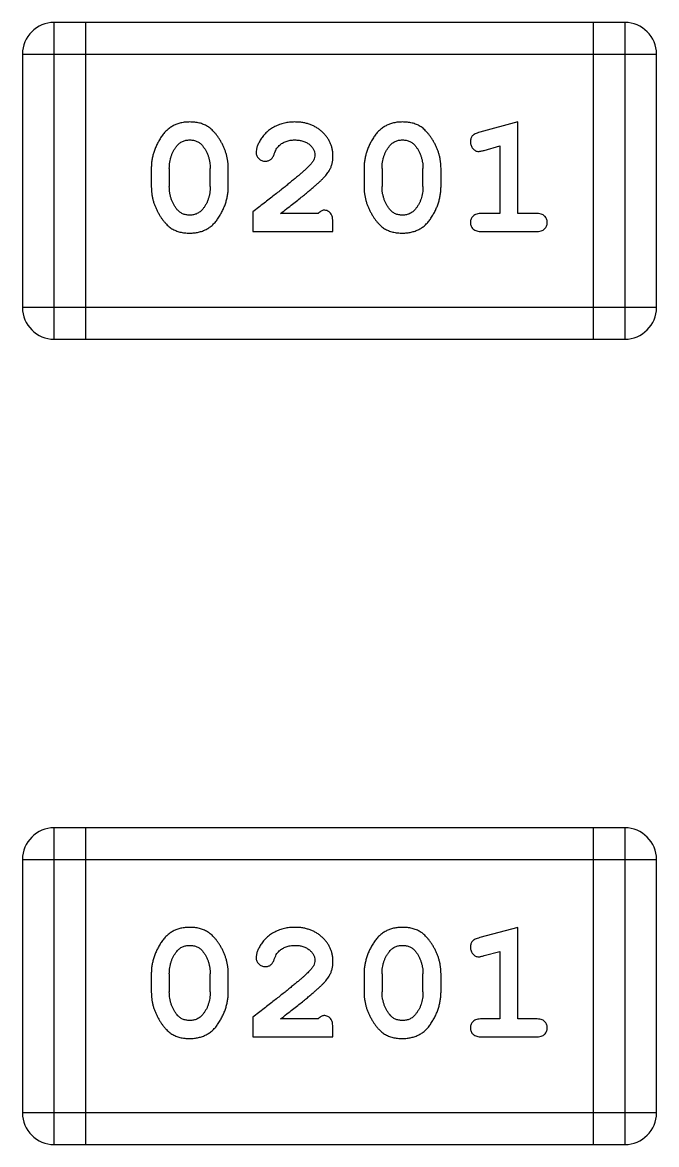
# Model space of a CAD drawing. Header units: millimetres. Extents: x 563 to 681, y 173 to 284.
# Drawn here: x 633.946 to 634.555, y 186.828 to 187.908 of the extents above; entities that cross this region are included whole.
import ezdxf

# ---------------------------------------------------------------- set-up
doc = ezdxf.new("R2010")
doc.units = ezdxf.units.MM
doc.header["$LTSCALE"] = 30.734
doc.layers.get('0').update_dxf_attribs({"linetype": 'CONTINUOUS'})

msp = doc.modelspace()

# ---------------------------------------------------------------- linework, layer by layer
at = {"linetype": 'Continuous'}
for p, q in [((633.9762, 187.6031), (633.9762, 187.9079)), ((634.5248, 187.9079), (633.9762, 187.9079)), ((634.0067, 187.6031), (634.0067, 187.9079)), ((634.4944, 187.9079), (634.4944, 187.6031)), ((634.5248, 187.9079), (634.5248, 187.6031)), ((633.9457, 187.8774), (633.9457, 187.6336)), ((633.9457, 187.8774), (634.5553, 187.8774)), ((634.5553, 187.6336), (634.5553, 187.8774)), ((634.422, 187.8121), (634.3854, 187.8022)), ((634.422, 187.724), (634.422, 187.8121)), ((634.3897, 187.7848), (634.4047, 187.789)), ((634.4047, 187.789), (634.4047, 187.724)), ((634.0696, 187.7675), (634.0696, 187.7498)), ((634.0869, 187.7672), (634.0869, 187.75)), ((634.1262, 187.75), (634.1262, 187.7672)), ((634.1435, 187.7498), (634.1435, 187.7675)), ((634.2741, 187.7675), (634.2741, 187.7498)), ((634.2914, 187.7672), (634.2914, 187.75)), ((634.3307, 187.75), (634.3307, 187.7672)), ((634.3481, 187.7498), (634.3481, 187.7675)), ((634.1671, 187.7256), (634.1671, 187.7067)), ((634.2301, 187.724), (634.1939, 187.724)), ((634.4047, 187.724), (634.3874, 187.724)), ((634.4393, 187.724), (634.422, 187.724)), ((634.2442, 187.7067), (634.2442, 187.7146)), ((634.1671, 187.7067), (634.2442, 187.7067)), ((634.3874, 187.7067), (634.4393, 187.7067)), ((634.5553, 187.6336), (633.9457, 187.6336)), ((633.9762, 187.6031), (634.5248, 187.6031)), ((633.9762, 186.8281), (633.9762, 187.1329)), ((634.5248, 187.1329), (633.9762, 187.1329)), ((634.0067, 186.8281), (634.0067, 187.1329)), ((634.4944, 187.1329), (634.4944, 186.8281)), ((634.5248, 187.1329), (634.5248, 186.8281)), ((633.9457, 187.1024), (633.9457, 186.8586)), ((633.9457, 187.1024), (634.5553, 187.1024)), ((634.5553, 186.8586), (634.5553, 187.1024)), ((634.422, 187.0371), (634.3854, 187.0273)), ((634.422, 186.949), (634.422, 187.0371)), ((634.3897, 187.0099), (634.4047, 187.014)), ((634.4047, 187.014), (634.4047, 186.949)), ((634.0696, 186.9925), (634.0696, 186.9748)), ((634.0869, 186.9923), (634.0869, 186.975)), ((634.1262, 186.975), (634.1262, 186.9923)), ((634.1435, 186.9748), (634.1435, 186.9925)), ((634.2741, 186.9925), (634.2741, 186.9748)), ((634.2914, 186.9923), (634.2914, 186.975)), ((634.3307, 186.975), (634.3307, 186.9923)), ((634.3481, 186.9748), (634.3481, 186.9925)), ((634.1671, 186.9506), (634.1671, 186.9317)), ((634.2301, 186.949), (634.1939, 186.949)), ((634.4047, 186.949), (634.3874, 186.949)), ((634.4393, 186.949), (634.422, 186.949)), ((634.2442, 186.9317), (634.2442, 186.9396)), ((634.1671, 186.9317), (634.2442, 186.9317)), ((634.3874, 186.9317), (634.4393, 186.9317)), ((634.5553, 186.8586), (633.9457, 186.8586)), ((633.9762, 186.8281), (634.5248, 186.8281))]:
    msp.add_line(p, q, dxfattribs=at)
for centre, start, end in [((633.9762, 187.8774), 90, 180), ((634.5248, 187.8774), 0, 90), ((633.9762, 187.6336), 180, 270), ((634.5248, 187.6336), 270, 0), ((633.9762, 187.1024), 90, 180), ((634.5248, 187.1024), 0, 90), ((633.9762, 186.8586), 180, 270), ((634.5248, 186.8586), 270, 0)]:
    msp.add_arc(centre, 0.0305, start, end, dxfattribs=at)
for points, knots in [([(634.1064, 187.8121), (634.105, 187.8121), (634.1022, 187.812), (634.0981, 187.8113), (634.0942, 187.8102), (634.0907, 187.8086), (634.0874, 187.8065), (634.0843, 187.804), (634.0815, 187.8011), (634.0791, 187.7977), (634.0769, 187.7941), (634.0749, 187.7904), (634.0733, 187.7867), (634.0719, 187.7829), (634.0709, 187.7791), (634.0701, 187.7753), (634.0697, 187.7714), (634.0696, 187.7688), (634.0696, 187.7675)], [0, 0, 0, 0, 0.06692, 0.130834, 0.19258, 0.252759, 0.312631, 0.373411, 0.436359, 0.501894, 0.568244, 0.632472, 0.69556, 0.757163, 0.818592, 0.878885, 0.939235, 1, 1, 1, 1]), ([(634.1435, 187.7675), (634.1435, 187.7686), (634.1435, 187.7707), (634.1432, 187.7739), (634.1427, 187.7771), (634.142, 187.7802), (634.1411, 187.7832), (634.1399, 187.7862), (634.1387, 187.7892), (634.1372, 187.7921), (634.1356, 187.7948), (634.1339, 187.7974), (634.1323, 187.7997), (634.1306, 187.8018), (634.1289, 187.8036), (634.1272, 187.8053), (634.1254, 187.8067), (634.1231, 187.8083), (634.1199, 187.8099), (634.1157, 187.8112), (634.1112, 187.812), (634.108, 187.8121), (634.1064, 187.8121)], [0, 0, 0, 0, 0.049855, 0.099516, 0.148482, 0.19758, 0.246804, 0.296268, 0.346517, 0.397047, 0.446826, 0.49336, 0.537801, 0.579207, 0.617974, 0.654833, 0.689171, 0.722088, 0.786392, 0.853518, 0.924186, 1, 1, 1, 1]), ([(634.2075, 187.8121), (634.2058, 187.8121), (634.2025, 187.812), (634.1976, 187.8111), (634.1928, 187.8097), (634.1883, 187.8077), (634.1842, 187.8053), (634.1805, 187.8024), (634.1774, 187.7991), (634.1749, 187.7956), (634.1729, 187.792), (634.1714, 187.7887), (634.1705, 187.7856), (634.1704, 187.7837), (634.1703, 187.7828)], [0, 0, 0, 0, 0.098286, 0.193983, 0.289056, 0.384352, 0.477435, 0.566197, 0.652355, 0.737986, 0.818188, 0.887401, 0.94802, 1, 1, 1, 1]), ([(634.2442, 187.7794), (634.2442, 187.7805), (634.2441, 187.7827), (634.2437, 187.7859), (634.2428, 187.789), (634.2417, 187.792), (634.2402, 187.7948), (634.2384, 187.7976), (634.2363, 187.8001), (634.234, 187.8026), (634.2313, 187.8048), (634.2285, 187.8068), (634.2254, 187.8084), (634.2222, 187.8098), (634.2188, 187.8108), (634.2152, 187.8116), (634.2114, 187.812), (634.2089, 187.8121), (634.2075, 187.8121)], [0, 0, 0, 0, 0.060981, 0.120256, 0.178148, 0.236115, 0.293993, 0.352864, 0.413358, 0.476056, 0.539296, 0.602396, 0.665116, 0.728325, 0.792919, 0.859317, 0.928302, 1, 1, 1, 1]), ([(634.3109, 187.8121), (634.3095, 187.8121), (634.3067, 187.812), (634.3026, 187.8113), (634.2987, 187.8102), (634.2952, 187.8086), (634.2919, 187.8065), (634.2888, 187.804), (634.286, 187.8011), (634.2836, 187.7977), (634.2814, 187.7941), (634.2794, 187.7904), (634.2778, 187.7867), (634.2765, 187.7829), (634.2754, 187.7791), (634.2747, 187.7753), (634.2742, 187.7714), (634.2741, 187.7688), (634.2741, 187.7675)], [0, 0, 0, 0, 0.06692, 0.130834, 0.19258, 0.252759, 0.312631, 0.373411, 0.436359, 0.501894, 0.568244, 0.632472, 0.69556, 0.757163, 0.818592, 0.878885, 0.939235, 1, 1, 1, 1]), ([(634.3481, 187.7675), (634.348, 187.7686), (634.348, 187.7707), (634.3477, 187.7739), (634.3472, 187.7771), (634.3465, 187.7802), (634.3456, 187.7832), (634.3445, 187.7862), (634.3432, 187.7892), (634.3417, 187.7921), (634.3401, 187.7948), (634.3384, 187.7974), (634.3368, 187.7997), (634.3351, 187.8018), (634.3334, 187.8036), (634.3317, 187.8053), (634.33, 187.8067), (634.3276, 187.8083), (634.3244, 187.8099), (634.3202, 187.8112), (634.3157, 187.812), (634.3125, 187.8121), (634.3109, 187.8121)], [0, 0, 0, 0, 0.049855, 0.099516, 0.148482, 0.19758, 0.246804, 0.296268, 0.346517, 0.397047, 0.446826, 0.49336, 0.537801, 0.579207, 0.617974, 0.654833, 0.689171, 0.722088, 0.786392, 0.853518, 0.924186, 1, 1, 1, 1]), ([(634.3854, 187.8022), (634.3846, 187.802), (634.383, 187.8015), (634.3809, 187.8007), (634.3793, 187.7998), (634.3781, 187.7987), (634.3773, 187.7976), (634.3768, 187.7962), (634.3764, 187.7947), (634.3764, 187.7936), (634.3764, 187.7931)], [0, 0, 0, 0, 0.187321, 0.344927, 0.475328, 0.579604, 0.674244, 0.773631, 0.882025, 1, 1, 1, 1]), ([(634.0869, 187.7672), (634.0869, 187.7683), (634.087, 187.7704), (634.0873, 187.7734), (634.0879, 187.7764), (634.0887, 187.7792), (634.0897, 187.7819), (634.091, 187.7844), (634.0924, 187.7868), (634.0936, 187.7883), (634.0942, 187.789)], [0, 0, 0, 0, 0.135446, 0.266257, 0.393419, 0.517936, 0.639137, 0.758785, 0.879345, 1, 1, 1, 1]), ([(634.0942, 187.789), (634.0946, 187.7895), (634.0954, 187.7904), (634.0967, 187.7916), (634.0981, 187.7926), (634.0996, 187.7934), (634.1012, 187.7941), (634.1029, 187.7945), (634.1047, 187.7948), (634.1059, 187.7948), (634.1065, 187.7948)], [0, 0, 0, 0, 0.13042, 0.256046, 0.378133, 0.498725, 0.620452, 0.742761, 0.869406, 1, 1, 1, 1]), ([(634.1065, 187.7948), (634.1072, 187.7948), (634.1084, 187.7948), (634.1102, 187.7945), (634.1119, 187.7941), (634.1135, 187.7935), (634.1149, 187.7928), (634.1163, 187.7919), (634.1176, 187.7908), (634.1183, 187.79), (634.1187, 187.7895)], [0, 0, 0, 0, 0.138115, 0.270177, 0.397547, 0.520057, 0.63869, 0.757499, 0.878226, 1, 1, 1, 1]), ([(634.1187, 187.7895), (634.1193, 187.7887), (634.1205, 187.7871), (634.122, 187.7846), (634.1233, 187.782), (634.1244, 187.7792), (634.1252, 187.7764), (634.1258, 187.7734), (634.1262, 187.7704), (634.1262, 187.7683), (634.1262, 187.7672)], [0, 0, 0, 0, 0.125331, 0.248948, 0.371201, 0.494032, 0.616811, 0.742104, 0.868849, 1, 1, 1, 1]), ([(634.1876, 187.7809), (634.1879, 187.7818), (634.1885, 187.7835), (634.1897, 187.7858), (634.191, 187.7878), (634.192, 187.7889), (634.1926, 187.7894)], [0, 0, 0, 0, 0.285518, 0.544185, 0.781367, 1, 1, 1, 1]), ([(634.1926, 187.7894), (634.1931, 187.7899), (634.1941, 187.7907), (634.1957, 187.7918), (634.1974, 187.7927), (634.1992, 187.7935), (634.2011, 187.7941), (634.2032, 187.7945), (634.2053, 187.7948), (634.2067, 187.7948), (634.2074, 187.7948)], [0, 0, 0, 0, 0.121873, 0.243139, 0.363336, 0.485133, 0.607572, 0.734701, 0.864814, 1, 1, 1, 1]), ([(634.2074, 187.7948), (634.2088, 187.7948), (634.2115, 187.7947), (634.2153, 187.7938), (634.2187, 187.7925), (634.2216, 187.7905), (634.2239, 187.7883), (634.2257, 187.7858), (634.2267, 187.7831), (634.2268, 187.7812), (634.2269, 187.7803)], [0, 0, 0, 0, 0.156344, 0.299348, 0.4327, 0.561, 0.682299, 0.791883, 0.89611, 1, 1, 1, 1]), ([(634.2914, 187.7672), (634.2914, 187.7683), (634.2915, 187.7704), (634.2918, 187.7734), (634.2924, 187.7764), (634.2932, 187.7792), (634.2942, 187.7819), (634.2955, 187.7844), (634.2969, 187.7868), (634.2981, 187.7883), (634.2987, 187.789)], [0, 0, 0, 0, 0.135446, 0.266257, 0.393419, 0.517936, 0.639137, 0.758785, 0.879345, 1, 1, 1, 1]), ([(634.2987, 187.789), (634.2991, 187.7895), (634.2999, 187.7904), (634.3012, 187.7916), (634.3026, 187.7926), (634.3041, 187.7934), (634.3057, 187.7941), (634.3074, 187.7945), (634.3092, 187.7948), (634.3104, 187.7948), (634.311, 187.7948)], [0, 0, 0, 0, 0.13042, 0.256046, 0.378133, 0.498725, 0.620452, 0.742761, 0.869406, 1, 1, 1, 1]), ([(634.311, 187.7948), (634.3117, 187.7948), (634.3129, 187.7948), (634.3147, 187.7945), (634.3164, 187.7941), (634.318, 187.7935), (634.3195, 187.7928), (634.3208, 187.7919), (634.3221, 187.7908), (634.3228, 187.79), (634.3232, 187.7895)], [0, 0, 0, 0, 0.138115, 0.270177, 0.397547, 0.520057, 0.63869, 0.757499, 0.878226, 1, 1, 1, 1]), ([(634.3232, 187.7895), (634.3238, 187.7887), (634.325, 187.7871), (634.3265, 187.7846), (634.3278, 187.782), (634.3289, 187.7792), (634.3297, 187.7764), (634.3303, 187.7734), (634.3307, 187.7704), (634.3307, 187.7683), (634.3307, 187.7672)], [0, 0, 0, 0, 0.125331, 0.248948, 0.371201, 0.494032, 0.616811, 0.742104, 0.868849, 1, 1, 1, 1]), ([(634.3764, 187.7931), (634.3764, 187.7925), (634.3764, 187.7912), (634.3769, 187.7895), (634.3776, 187.7879), (634.3787, 187.7865), (634.3799, 187.7853), (634.3812, 187.7844), (634.3827, 187.7839), (634.3837, 187.7838), (634.3843, 187.7838)], [0, 0, 0, 0, 0.138815, 0.27042, 0.39836, 0.52875, 0.654955, 0.771147, 0.884581, 1, 1, 1, 1]), ([(634.1703, 187.7828), (634.1703, 187.7823), (634.1704, 187.7812), (634.1709, 187.7796), (634.1717, 187.7782), (634.1729, 187.7769), (634.1742, 187.7758), (634.1757, 187.775), (634.1774, 187.7744), (634.1785, 187.7744), (634.1791, 187.7744)], [0, 0, 0, 0, 0.120856, 0.239483, 0.360995, 0.490166, 0.620982, 0.746416, 0.870253, 1, 1, 1, 1]), ([(634.1791, 187.7744), (634.1796, 187.7744), (634.1806, 187.7744), (634.1819, 187.7747), (634.1832, 187.7752), (634.1843, 187.7759), (634.1853, 187.7768), (634.1862, 187.7779), (634.187, 187.7793), (634.1874, 187.7804), (634.1876, 187.7809)], [0, 0, 0, 0, 0.127347, 0.246131, 0.359406, 0.470543, 0.586092, 0.711469, 0.847022, 1, 1, 1, 1]), ([(634.2269, 187.7803), (634.2269, 187.7795), (634.2267, 187.7779), (634.2258, 187.7754), (634.2242, 187.773), (634.2229, 187.7714), (634.2221, 187.7706)], [0, 0, 0, 0, 0.212836, 0.442809, 0.70317, 1, 1, 1, 1]), ([(634.2275, 187.7511), (634.2283, 187.7518), (634.23, 187.7533), (634.2324, 187.7555), (634.2345, 187.7577), (634.2364, 187.7596), (634.238, 187.7615), (634.2393, 187.7633), (634.2405, 187.7649), (634.2416, 187.767), (634.2427, 187.7695), (634.2436, 187.7727), (634.2441, 187.776), (634.2442, 187.7782), (634.2442, 187.7794)], [0, 0, 0, 0, 0.103002, 0.197728, 0.285279, 0.365235, 0.437224, 0.502446, 0.560545, 0.611446, 0.707576, 0.80349, 0.900532, 1, 1, 1, 1]), ([(634.3843, 187.7838), (634.3846, 187.7838), (634.3854, 187.7839), (634.3866, 187.7841), (634.3881, 187.7844), (634.3891, 187.7847), (634.3897, 187.7848)], [0, 0, 0, 0, 0.183151, 0.413144, 0.682305, 1, 1, 1, 1]), ([(634.2221, 187.7706), (634.2217, 187.7701), (634.2208, 187.7692), (634.2191, 187.7676), (634.2173, 187.7659), (634.2151, 187.7639), (634.2126, 187.7618), (634.2099, 187.7595), (634.2069, 187.757), (634.2036, 187.7543), (634.2, 187.7513), (634.1961, 187.7482), (634.192, 187.7449), (634.1876, 187.7415), (634.1829, 187.7378), (634.1779, 187.7339), (634.1726, 187.7298), (634.169, 187.727), (634.1671, 187.7256)], [0, 0, 0, 0, 0.026647, 0.057942, 0.094152, 0.134806, 0.180631, 0.231142, 0.286385, 0.346321, 0.411439, 0.481035, 0.555329, 0.634592, 0.718826, 0.807759, 0.901393, 1, 1, 1, 1]), ([(634.0696, 187.7498), (634.0696, 187.7487), (634.0697, 187.7466), (634.07, 187.7434), (634.0704, 187.7403), (634.0711, 187.7372), (634.072, 187.7341), (634.0732, 187.7311), (634.0744, 187.7282), (634.0759, 187.7253), (634.0775, 187.7226), (634.0791, 187.72), (634.0807, 187.7177), (634.0824, 187.7156), (634.0841, 187.7137), (634.0858, 187.7121), (634.0875, 187.7106), (634.0899, 187.709), (634.0931, 187.7074), (634.0972, 187.7061), (634.1018, 187.7053), (634.105, 187.7052), (634.1066, 187.7052)], [0, 0, 0, 0, 0.049886, 0.09882, 0.148132, 0.19689, 0.246038, 0.295176, 0.345305, 0.395692, 0.445312, 0.491875, 0.535813, 0.577009, 0.616081, 0.652689, 0.687585, 0.720206, 0.785062, 0.85223, 0.923759, 1, 1, 1, 1]), ([(634.0946, 187.7277), (634.0939, 187.7285), (634.0927, 187.7301), (634.0912, 187.7327), (634.0898, 187.7353), (634.0888, 187.738), (634.0879, 187.7409), (634.0873, 187.7439), (634.087, 187.7469), (634.0869, 187.749), (634.0869, 187.75)], [0, 0, 0, 0, 0.124927, 0.248361, 0.370889, 0.492583, 0.61616, 0.741472, 0.869044, 1, 1, 1, 1]), ([(634.1066, 187.7052), (634.1081, 187.7052), (634.1109, 187.7053), (634.115, 187.706), (634.1188, 187.7071), (634.1224, 187.7087), (634.1257, 187.7107), (634.1288, 187.7132), (634.1316, 187.7162), (634.134, 187.7196), (634.1362, 187.7232), (634.1382, 187.7268), (634.1398, 187.7306), (634.1412, 187.7343), (634.1422, 187.7381), (634.143, 187.742), (634.1435, 187.7459), (634.1435, 187.7485), (634.1435, 187.7498)], [0, 0, 0, 0, 0.067217, 0.131051, 0.19272, 0.252824, 0.312745, 0.373449, 0.436041, 0.501494, 0.567761, 0.632087, 0.695096, 0.757109, 0.817993, 0.878657, 0.939311, 1, 1, 1, 1]), ([(634.1262, 187.75), (634.1262, 187.749), (634.1262, 187.7469), (634.1258, 187.7438), (634.1253, 187.7409), (634.1244, 187.7381), (634.1235, 187.7354), (634.1222, 187.7329), (634.1207, 187.7305), (634.1196, 187.729), (634.119, 187.7283)], [0, 0, 0, 0, 0.135449, 0.266263, 0.393429, 0.516942, 0.639128, 0.758779, 0.879341, 1, 1, 1, 1]), ([(634.1939, 187.724), (634.1959, 187.7256), (634.1997, 187.7286), (634.2052, 187.7329), (634.2102, 187.7368), (634.2146, 187.7404), (634.2186, 187.7436), (634.222, 187.7464), (634.2249, 187.7489), (634.2267, 187.7504), (634.2275, 187.7511)], [0, 0, 0, 0, 0.176662, 0.337826, 0.484741, 0.617764, 0.73494, 0.837793, 0.926412, 1, 1, 1, 1]), ([(634.2741, 187.7498), (634.2741, 187.7487), (634.2742, 187.7466), (634.2745, 187.7434), (634.275, 187.7403), (634.2757, 187.7372), (634.2765, 187.7341), (634.2777, 187.7311), (634.2789, 187.7282), (634.2804, 187.7253), (634.282, 187.7226), (634.2836, 187.72), (634.2852, 187.7177), (634.2869, 187.7156), (634.2886, 187.7137), (634.2903, 187.7121), (634.292, 187.7106), (634.2944, 187.709), (634.2976, 187.7074), (634.3018, 187.7061), (634.3063, 187.7053), (634.3095, 187.7052), (634.3112, 187.7052)], [0, 0, 0, 0, 0.049886, 0.09882, 0.148132, 0.19689, 0.246038, 0.295176, 0.345305, 0.395692, 0.445312, 0.491875, 0.535813, 0.577009, 0.616081, 0.652689, 0.687585, 0.720206, 0.785062, 0.85223, 0.923759, 1, 1, 1, 1]), ([(634.2991, 187.7277), (634.2984, 187.7285), (634.2972, 187.7301), (634.2957, 187.7327), (634.2943, 187.7353), (634.2933, 187.738), (634.2925, 187.7409), (634.2918, 187.7439), (634.2915, 187.7469), (634.2914, 187.749), (634.2914, 187.75)], [0, 0, 0, 0, 0.124927, 0.248361, 0.370889, 0.492583, 0.61616, 0.741472, 0.869044, 1, 1, 1, 1]), ([(634.3112, 187.7052), (634.3126, 187.7052), (634.3154, 187.7053), (634.3195, 187.706), (634.3233, 187.7071), (634.3269, 187.7087), (634.3303, 187.7107), (634.3333, 187.7132), (634.3361, 187.7162), (634.3385, 187.7196), (634.3407, 187.7232), (634.3427, 187.7268), (634.3443, 187.7306), (634.3457, 187.7343), (634.3467, 187.7381), (634.3475, 187.742), (634.348, 187.7459), (634.348, 187.7485), (634.3481, 187.7498)], [0, 0, 0, 0, 0.067217, 0.131051, 0.19272, 0.252824, 0.312745, 0.373449, 0.436041, 0.501494, 0.567761, 0.632087, 0.695096, 0.757109, 0.817993, 0.878657, 0.939311, 1, 1, 1, 1]), ([(634.3307, 187.75), (634.3307, 187.749), (634.3307, 187.7469), (634.3303, 187.7438), (634.3298, 187.7409), (634.329, 187.7381), (634.328, 187.7354), (634.3267, 187.7329), (634.3252, 187.7305), (634.3241, 187.729), (634.3235, 187.7283)], [0, 0, 0, 0, 0.135449, 0.266263, 0.393429, 0.516942, 0.639128, 0.758779, 0.879341, 1, 1, 1, 1]), ([(634.1067, 187.7225), (634.1061, 187.7225), (634.1048, 187.7225), (634.103, 187.7227), (634.1013, 187.7232), (634.0997, 187.7238), (634.0982, 187.7245), (634.0969, 187.7254), (634.0956, 187.7265), (634.0949, 187.7273), (634.0946, 187.7277)], [0, 0, 0, 0, 0.139844, 0.271849, 0.399162, 0.521619, 0.6402, 0.758957, 0.87828, 1, 1, 1, 1]), ([(634.119, 187.7283), (634.1186, 187.7278), (634.1178, 187.7269), (634.1165, 187.7257), (634.115, 187.7247), (634.1135, 187.7239), (634.1119, 187.7232), (634.1103, 187.7228), (634.1085, 187.7225), (634.1073, 187.7225), (634.1067, 187.7225)], [0, 0, 0, 0, 0.129853, 0.25607, 0.380154, 0.49978, 0.62208, 0.743277, 0.868791, 1, 1, 1, 1]), ([(634.2356, 187.7272), (634.2351, 187.7271), (634.2342, 187.7271), (634.2328, 187.7264), (634.2314, 187.7254), (634.2305, 187.7245), (634.2301, 187.724)], [0, 0, 0, 0, 0.20611, 0.432681, 0.695597, 1, 1, 1, 1]), ([(634.2442, 187.7146), (634.2442, 187.7157), (634.2442, 187.7176), (634.2437, 187.7203), (634.2431, 187.7226), (634.242, 187.7243), (634.2407, 187.7256), (634.2392, 187.7265), (634.2374, 187.7271), (634.2362, 187.7272), (634.2356, 187.7272)], [0, 0, 0, 0, 0.1844, 0.34094, 0.473574, 0.586824, 0.690029, 0.789175, 0.890445, 1, 1, 1, 1]), ([(634.3112, 187.7225), (634.3106, 187.7225), (634.3093, 187.7225), (634.3075, 187.7227), (634.3058, 187.7232), (634.3042, 187.7238), (634.3028, 187.7245), (634.3014, 187.7254), (634.3002, 187.7265), (634.2994, 187.7273), (634.2991, 187.7277)], [0, 0, 0, 0, 0.139844, 0.271849, 0.399162, 0.521619, 0.6402, 0.758957, 0.87828, 1, 1, 1, 1]), ([(634.3235, 187.7283), (634.3231, 187.7278), (634.3223, 187.7269), (634.321, 187.7257), (634.3195, 187.7247), (634.318, 187.7239), (634.3165, 187.7232), (634.3148, 187.7228), (634.313, 187.7225), (634.3118, 187.7225), (634.3112, 187.7225)], [0, 0, 0, 0, 0.129853, 0.25607, 0.380154, 0.49978, 0.62208, 0.743277, 0.868791, 1, 1, 1, 1]), ([(634.3874, 187.724), (634.3865, 187.724), (634.3848, 187.724), (634.3825, 187.7235), (634.3805, 187.7228), (634.3789, 187.7217), (634.3778, 187.7203), (634.377, 187.7189), (634.3765, 187.7172), (634.3764, 187.716), (634.3764, 187.7154)], [0, 0, 0, 0, 0.169102, 0.317658, 0.446239, 0.563118, 0.671828, 0.776546, 0.884858, 1, 1, 1, 1]), ([(634.4503, 187.7154), (634.4503, 187.716), (634.4502, 187.7172), (634.4497, 187.7189), (634.4489, 187.7204), (634.4477, 187.7217), (634.4462, 187.7228), (634.4442, 187.7235), (634.4419, 187.724), (634.4402, 187.724), (634.4393, 187.724)], [0, 0, 0, 0, 0.11517, 0.223509, 0.328254, 0.438012, 0.553651, 0.682263, 0.830856, 1, 1, 1, 1]), ([(634.3764, 187.7154), (634.3764, 187.7148), (634.3765, 187.7136), (634.377, 187.7119), (634.3778, 187.7104), (634.379, 187.709), (634.3805, 187.708), (634.3825, 187.7073), (634.3848, 187.7068), (634.3865, 187.7067), (634.3874, 187.7067)], [0, 0, 0, 0, 0.115051, 0.223278, 0.329269, 0.437893, 0.554681, 0.682591, 0.83103, 1, 1, 1, 1]), ([(634.4393, 187.7067), (634.4402, 187.7067), (634.4419, 187.7068), (634.4442, 187.7073), (634.4462, 187.708), (634.4477, 187.7091), (634.4489, 187.7104), (634.4497, 187.7119), (634.4502, 187.7136), (634.4503, 187.7148), (634.4503, 187.7154)], [0, 0, 0, 0, 0.169012, 0.317488, 0.445429, 0.560977, 0.67065, 0.776666, 0.88492, 1, 1, 1, 1]), ([(634.1064, 187.0371), (634.105, 187.0371), (634.1022, 187.037), (634.0981, 187.0363), (634.0942, 187.0352), (634.0907, 187.0336), (634.0874, 187.0315), (634.0843, 187.029), (634.0815, 187.0261), (634.0791, 187.0227), (634.0769, 187.0191), (634.0749, 187.0154), (634.0733, 187.0117), (634.0719, 187.0079), (634.0709, 187.0041), (634.0701, 187.0003), (634.0697, 186.9964), (634.0696, 186.9938), (634.0696, 186.9925)], [0, 0, 0, 0, 0.06692, 0.130834, 0.19258, 0.252759, 0.312631, 0.373411, 0.436359, 0.501894, 0.568244, 0.632472, 0.69556, 0.757163, 0.818592, 0.878885, 0.939235, 1, 1, 1, 1]), ([(634.1435, 186.9925), (634.1435, 186.9936), (634.1435, 186.9957), (634.1432, 186.9989), (634.1427, 187.0021), (634.142, 187.0052), (634.1411, 187.0082), (634.1399, 187.0112), (634.1387, 187.0142), (634.1372, 187.0171), (634.1356, 187.0198), (634.1339, 187.0224), (634.1323, 187.0247), (634.1306, 187.0268), (634.1289, 187.0286), (634.1272, 187.0303), (634.1254, 187.0317), (634.1231, 187.0333), (634.1199, 187.0349), (634.1157, 187.0362), (634.1112, 187.037), (634.108, 187.0371), (634.1064, 187.0371)], [0, 0, 0, 0, 0.049855, 0.099516, 0.148482, 0.19758, 0.246804, 0.296268, 0.346517, 0.397047, 0.446826, 0.49336, 0.537801, 0.579207, 0.617974, 0.654833, 0.689171, 0.722088, 0.786392, 0.853518, 0.924186, 1, 1, 1, 1]), ([(634.2075, 187.0371), (634.2058, 187.0371), (634.2025, 187.037), (634.1976, 187.0361), (634.1928, 187.0347), (634.1883, 187.0327), (634.1842, 187.0303), (634.1805, 187.0274), (634.1774, 187.0241), (634.1749, 187.0206), (634.1729, 187.017), (634.1714, 187.0137), (634.1705, 187.0107), (634.1704, 187.0087), (634.1703, 187.0078)], [0, 0, 0, 0, 0.098286, 0.193983, 0.289056, 0.384352, 0.477435, 0.566197, 0.652355, 0.737986, 0.818188, 0.887401, 0.94802, 1, 1, 1, 1]), ([(634.2442, 187.0044), (634.2442, 187.0055), (634.2441, 187.0077), (634.2437, 187.0109), (634.2428, 187.014), (634.2417, 187.017), (634.2402, 187.0199), (634.2384, 187.0226), (634.2363, 187.0252), (634.234, 187.0276), (634.2313, 187.0298), (634.2285, 187.0318), (634.2254, 187.0335), (634.2222, 187.0348), (634.2188, 187.0358), (634.2152, 187.0366), (634.2114, 187.0371), (634.2089, 187.0371), (634.2075, 187.0371)], [0, 0, 0, 0, 0.060981, 0.120256, 0.178148, 0.236115, 0.293993, 0.352864, 0.413358, 0.476056, 0.539296, 0.602396, 0.665116, 0.728325, 0.792919, 0.859317, 0.928302, 1, 1, 1, 1]), ([(634.3109, 187.0371), (634.3095, 187.0371), (634.3067, 187.037), (634.3026, 187.0363), (634.2987, 187.0352), (634.2952, 187.0336), (634.2919, 187.0315), (634.2888, 187.029), (634.286, 187.0261), (634.2836, 187.0227), (634.2814, 187.0191), (634.2794, 187.0154), (634.2778, 187.0117), (634.2765, 187.0079), (634.2754, 187.0041), (634.2747, 187.0003), (634.2742, 186.9964), (634.2741, 186.9938), (634.2741, 186.9925)], [0, 0, 0, 0, 0.06692, 0.130834, 0.19258, 0.252759, 0.312631, 0.373411, 0.436359, 0.501894, 0.568244, 0.632472, 0.69556, 0.757163, 0.818592, 0.878885, 0.939235, 1, 1, 1, 1]), ([(634.3481, 186.9925), (634.348, 186.9936), (634.348, 186.9957), (634.3477, 186.9989), (634.3472, 187.0021), (634.3465, 187.0052), (634.3456, 187.0082), (634.3445, 187.0112), (634.3432, 187.0142), (634.3417, 187.0171), (634.3401, 187.0198), (634.3384, 187.0224), (634.3368, 187.0247), (634.3351, 187.0268), (634.3334, 187.0286), (634.3317, 187.0303), (634.33, 187.0317), (634.3276, 187.0333), (634.3244, 187.0349), (634.3202, 187.0362), (634.3157, 187.037), (634.3125, 187.0371), (634.3109, 187.0371)], [0, 0, 0, 0, 0.049855, 0.099516, 0.148482, 0.19758, 0.246804, 0.296268, 0.346517, 0.397047, 0.446826, 0.49336, 0.537801, 0.579207, 0.617974, 0.654833, 0.689171, 0.722088, 0.786392, 0.853518, 0.924186, 1, 1, 1, 1]), ([(634.3854, 187.0273), (634.3846, 187.027), (634.383, 187.0265), (634.3809, 187.0257), (634.3793, 187.0248), (634.3781, 187.0237), (634.3773, 187.0226), (634.3768, 187.0212), (634.3764, 187.0197), (634.3764, 187.0186), (634.3764, 187.0181)], [0, 0, 0, 0, 0.187321, 0.344927, 0.475328, 0.579604, 0.674244, 0.773631, 0.882025, 1, 1, 1, 1]), ([(634.0869, 186.9923), (634.0869, 186.9933), (634.087, 186.9954), (634.0873, 186.9984), (634.0879, 187.0014), (634.0887, 187.0042), (634.0897, 187.0069), (634.091, 187.0094), (634.0924, 187.0118), (634.0936, 187.0133), (634.0942, 187.014)], [0, 0, 0, 0, 0.135446, 0.266257, 0.393419, 0.517936, 0.639137, 0.758785, 0.879345, 1, 1, 1, 1]), ([(634.0942, 187.014), (634.0946, 187.0145), (634.0954, 187.0154), (634.0967, 187.0166), (634.0981, 187.0176), (634.0996, 187.0184), (634.1012, 187.0191), (634.1029, 187.0195), (634.1047, 187.0198), (634.1059, 187.0198), (634.1065, 187.0198)], [0, 0, 0, 0, 0.13042, 0.256046, 0.378133, 0.498725, 0.620452, 0.742761, 0.869406, 1, 1, 1, 1]), ([(634.1065, 187.0198), (634.1072, 187.0198), (634.1084, 187.0198), (634.1102, 187.0195), (634.1119, 187.0191), (634.1135, 187.0185), (634.1149, 187.0178), (634.1163, 187.0169), (634.1176, 187.0158), (634.1183, 187.015), (634.1187, 187.0145)], [0, 0, 0, 0, 0.138115, 0.270177, 0.397547, 0.520057, 0.63869, 0.757499, 0.878226, 1, 1, 1, 1]), ([(634.1187, 187.0145), (634.1193, 187.0137), (634.1205, 187.0122), (634.122, 187.0096), (634.1233, 187.007), (634.1244, 187.0042), (634.1252, 187.0014), (634.1258, 186.9984), (634.1262, 186.9954), (634.1262, 186.9933), (634.1262, 186.9923)], [0, 0, 0, 0, 0.125331, 0.248948, 0.371201, 0.494032, 0.616811, 0.742104, 0.868849, 1, 1, 1, 1]), ([(634.1876, 187.0059), (634.1879, 187.0068), (634.1885, 187.0085), (634.1897, 187.0108), (634.191, 187.0129), (634.192, 187.0139), (634.1926, 187.0144)], [0, 0, 0, 0, 0.285518, 0.544185, 0.781367, 1, 1, 1, 1]), ([(634.1926, 187.0144), (634.1931, 187.0149), (634.1941, 187.0157), (634.1957, 187.0168), (634.1974, 187.0177), (634.1992, 187.0185), (634.2011, 187.0191), (634.2032, 187.0195), (634.2053, 187.0198), (634.2067, 187.0198), (634.2074, 187.0198)], [0, 0, 0, 0, 0.121873, 0.243139, 0.363336, 0.485133, 0.607572, 0.734701, 0.864814, 1, 1, 1, 1]), ([(634.2074, 187.0198), (634.2088, 187.0198), (634.2115, 187.0197), (634.2153, 187.0188), (634.2187, 187.0175), (634.2216, 187.0155), (634.2239, 187.0133), (634.2257, 187.0108), (634.2267, 187.0081), (634.2268, 187.0062), (634.2269, 187.0053)], [0, 0, 0, 0, 0.156344, 0.299348, 0.4327, 0.561, 0.682299, 0.791883, 0.89611, 1, 1, 1, 1]), ([(634.2914, 186.9923), (634.2914, 186.9933), (634.2915, 186.9954), (634.2918, 186.9984), (634.2924, 187.0014), (634.2932, 187.0042), (634.2942, 187.0069), (634.2955, 187.0094), (634.2969, 187.0118), (634.2981, 187.0133), (634.2987, 187.014)], [0, 0, 0, 0, 0.135446, 0.266257, 0.393419, 0.517936, 0.639137, 0.758785, 0.879345, 1, 1, 1, 1]), ([(634.2987, 187.014), (634.2991, 187.0145), (634.2999, 187.0154), (634.3012, 187.0166), (634.3026, 187.0176), (634.3041, 187.0184), (634.3057, 187.0191), (634.3074, 187.0195), (634.3092, 187.0198), (634.3104, 187.0198), (634.311, 187.0198)], [0, 0, 0, 0, 0.13042, 0.256046, 0.378133, 0.498725, 0.620452, 0.742761, 0.869406, 1, 1, 1, 1]), ([(634.311, 187.0198), (634.3117, 187.0198), (634.3129, 187.0198), (634.3147, 187.0195), (634.3164, 187.0191), (634.318, 187.0185), (634.3195, 187.0178), (634.3208, 187.0169), (634.3221, 187.0158), (634.3228, 187.015), (634.3232, 187.0145)], [0, 0, 0, 0, 0.138115, 0.270177, 0.397547, 0.520057, 0.63869, 0.757499, 0.878226, 1, 1, 1, 1]), ([(634.3232, 187.0145), (634.3238, 187.0137), (634.325, 187.0122), (634.3265, 187.0096), (634.3278, 187.007), (634.3289, 187.0042), (634.3297, 187.0014), (634.3303, 186.9984), (634.3307, 186.9954), (634.3307, 186.9933), (634.3307, 186.9923)], [0, 0, 0, 0, 0.125331, 0.248948, 0.371201, 0.494032, 0.616811, 0.742104, 0.868849, 1, 1, 1, 1]), ([(634.3764, 187.0181), (634.3764, 187.0175), (634.3764, 187.0162), (634.3769, 187.0145), (634.3776, 187.0129), (634.3787, 187.0115), (634.3799, 187.0103), (634.3812, 187.0094), (634.3827, 187.0089), (634.3837, 187.0089), (634.3843, 187.0088)], [0, 0, 0, 0, 0.138815, 0.27042, 0.39836, 0.52875, 0.654955, 0.771147, 0.884581, 1, 1, 1, 1]), ([(634.3843, 187.0088), (634.3846, 187.0088), (634.3854, 187.0089), (634.3866, 187.0091), (634.3881, 187.0094), (634.3891, 187.0097), (634.3897, 187.0099)], [0, 0, 0, 0, 0.183151, 0.413144, 0.682305, 1, 1, 1, 1]), ([(634.1703, 187.0078), (634.1703, 187.0073), (634.1704, 187.0062), (634.1709, 187.0046), (634.1717, 187.0032), (634.1729, 187.0019), (634.1742, 187.0008), (634.1757, 187), (634.1774, 186.9994), (634.1785, 186.9994), (634.1791, 186.9994)], [0, 0, 0, 0, 0.120856, 0.239483, 0.360995, 0.490166, 0.620982, 0.746416, 0.870253, 1, 1, 1, 1]), ([(634.1791, 186.9994), (634.1796, 186.9994), (634.1806, 186.9994), (634.1819, 186.9997), (634.1832, 187.0002), (634.1843, 187.0009), (634.1853, 187.0018), (634.1862, 187.0029), (634.187, 187.0043), (634.1874, 187.0054), (634.1876, 187.0059)], [0, 0, 0, 0, 0.127347, 0.246131, 0.359406, 0.470543, 0.586092, 0.711469, 0.847022, 1, 1, 1, 1]), ([(634.2269, 187.0053), (634.2269, 187.0045), (634.2267, 187.0029), (634.2258, 187.0004), (634.2242, 186.998), (634.2229, 186.9964), (634.2221, 186.9956)], [0, 0, 0, 0, 0.212836, 0.442809, 0.70317, 1, 1, 1, 1]), ([(634.2275, 186.9761), (634.2283, 186.9769), (634.23, 186.9783), (634.2324, 186.9806), (634.2345, 186.9827), (634.2364, 186.9846), (634.238, 186.9865), (634.2393, 186.9883), (634.2405, 186.9899), (634.2416, 186.992), (634.2427, 186.9945), (634.2436, 186.9977), (634.2441, 187.001), (634.2442, 187.0032), (634.2442, 187.0044)], [0, 0, 0, 0, 0.103002, 0.197728, 0.285279, 0.365235, 0.437224, 0.502446, 0.560545, 0.611446, 0.707576, 0.80349, 0.900532, 1, 1, 1, 1]), ([(634.2221, 186.9956), (634.2217, 186.9951), (634.2208, 186.9942), (634.2191, 186.9926), (634.2173, 186.9909), (634.2151, 186.9889), (634.2126, 186.9868), (634.2099, 186.9845), (634.2069, 186.982), (634.2036, 186.9793), (634.2, 186.9763), (634.1961, 186.9733), (634.192, 186.97), (634.1876, 186.9665), (634.1829, 186.9628), (634.1779, 186.9589), (634.1726, 186.9548), (634.169, 186.952), (634.1671, 186.9506)], [0, 0, 0, 0, 0.026647, 0.057942, 0.094152, 0.134806, 0.180631, 0.231142, 0.286385, 0.346321, 0.411439, 0.481035, 0.555329, 0.634592, 0.718826, 0.807759, 0.901393, 1, 1, 1, 1]), ([(634.0696, 186.9748), (634.0696, 186.9737), (634.0697, 186.9716), (634.07, 186.9684), (634.0704, 186.9653), (634.0711, 186.9622), (634.072, 186.9591), (634.0732, 186.9561), (634.0744, 186.9532), (634.0759, 186.9503), (634.0775, 186.9476), (634.0791, 186.945), (634.0807, 186.9427), (634.0824, 186.9406), (634.0841, 186.9387), (634.0858, 186.9371), (634.0875, 186.9356), (634.0899, 186.934), (634.0931, 186.9324), (634.0972, 186.9311), (634.1018, 186.9303), (634.105, 186.9302), (634.1066, 186.9302)], [0, 0, 0, 0, 0.049886, 0.09882, 0.148132, 0.19689, 0.246038, 0.295176, 0.345305, 0.395692, 0.445312, 0.491875, 0.535813, 0.577009, 0.616081, 0.652689, 0.687585, 0.720206, 0.785062, 0.85223, 0.923759, 1, 1, 1, 1]), ([(634.0946, 186.9528), (634.0939, 186.9535), (634.0927, 186.9551), (634.0912, 186.9577), (634.0898, 186.9603), (634.0888, 186.9631), (634.0879, 186.9659), (634.0873, 186.9689), (634.087, 186.9719), (634.0869, 186.974), (634.0869, 186.975)], [0, 0, 0, 0, 0.124927, 0.248361, 0.370889, 0.492583, 0.61616, 0.741472, 0.869044, 1, 1, 1, 1]), ([(634.1066, 186.9302), (634.1081, 186.9302), (634.1109, 186.9303), (634.115, 186.931), (634.1188, 186.9321), (634.1224, 186.9337), (634.1257, 186.9357), (634.1288, 186.9382), (634.1316, 186.9412), (634.134, 186.9446), (634.1362, 186.9482), (634.1382, 186.9518), (634.1398, 186.9556), (634.1412, 186.9593), (634.1422, 186.9631), (634.143, 186.967), (634.1435, 186.9709), (634.1435, 186.9735), (634.1435, 186.9748)], [0, 0, 0, 0, 0.067217, 0.131051, 0.19272, 0.252824, 0.312745, 0.373449, 0.436041, 0.501494, 0.567761, 0.632087, 0.695096, 0.757109, 0.817993, 0.878657, 0.939311, 1, 1, 1, 1]), ([(634.1262, 186.975), (634.1262, 186.974), (634.1262, 186.9719), (634.1258, 186.9688), (634.1253, 186.9659), (634.1244, 186.9631), (634.1235, 186.9604), (634.1222, 186.9579), (634.1207, 186.9555), (634.1196, 186.954), (634.119, 186.9533)], [0, 0, 0, 0, 0.135449, 0.266263, 0.393429, 0.516942, 0.639128, 0.758779, 0.879341, 1, 1, 1, 1]), ([(634.1939, 186.949), (634.1959, 186.9506), (634.1997, 186.9536), (634.2052, 186.9579), (634.2102, 186.9618), (634.2146, 186.9654), (634.2186, 186.9686), (634.222, 186.9714), (634.2249, 186.9739), (634.2267, 186.9754), (634.2275, 186.9761)], [0, 0, 0, 0, 0.176662, 0.337826, 0.484741, 0.617764, 0.73494, 0.837793, 0.926412, 1, 1, 1, 1]), ([(634.2741, 186.9748), (634.2741, 186.9737), (634.2742, 186.9716), (634.2745, 186.9684), (634.275, 186.9653), (634.2757, 186.9622), (634.2765, 186.9591), (634.2777, 186.9561), (634.2789, 186.9532), (634.2804, 186.9503), (634.282, 186.9476), (634.2836, 186.945), (634.2852, 186.9427), (634.2869, 186.9406), (634.2886, 186.9387), (634.2903, 186.9371), (634.292, 186.9356), (634.2944, 186.934), (634.2976, 186.9324), (634.3018, 186.9311), (634.3063, 186.9303), (634.3095, 186.9302), (634.3112, 186.9302)], [0, 0, 0, 0, 0.049886, 0.09882, 0.148132, 0.19689, 0.246038, 0.295176, 0.345305, 0.395692, 0.445312, 0.491875, 0.535813, 0.577009, 0.616081, 0.652689, 0.687585, 0.720206, 0.785062, 0.85223, 0.923759, 1, 1, 1, 1]), ([(634.2991, 186.9528), (634.2984, 186.9535), (634.2972, 186.9551), (634.2957, 186.9577), (634.2943, 186.9603), (634.2933, 186.9631), (634.2925, 186.9659), (634.2918, 186.9689), (634.2915, 186.9719), (634.2914, 186.974), (634.2914, 186.975)], [0, 0, 0, 0, 0.124927, 0.248361, 0.370889, 0.492583, 0.61616, 0.741472, 0.869044, 1, 1, 1, 1]), ([(634.3112, 186.9302), (634.3126, 186.9302), (634.3154, 186.9303), (634.3195, 186.931), (634.3233, 186.9321), (634.3269, 186.9337), (634.3303, 186.9357), (634.3333, 186.9382), (634.3361, 186.9412), (634.3385, 186.9446), (634.3407, 186.9482), (634.3427, 186.9518), (634.3443, 186.9556), (634.3457, 186.9593), (634.3467, 186.9631), (634.3475, 186.967), (634.348, 186.9709), (634.348, 186.9735), (634.3481, 186.9748)], [0, 0, 0, 0, 0.067217, 0.131051, 0.19272, 0.252824, 0.312745, 0.373449, 0.436041, 0.501494, 0.567761, 0.632087, 0.695096, 0.757109, 0.817993, 0.878657, 0.939311, 1, 1, 1, 1]), ([(634.3307, 186.975), (634.3307, 186.974), (634.3307, 186.9719), (634.3303, 186.9688), (634.3298, 186.9659), (634.329, 186.9631), (634.328, 186.9604), (634.3267, 186.9579), (634.3252, 186.9555), (634.3241, 186.954), (634.3235, 186.9533)], [0, 0, 0, 0, 0.135449, 0.266263, 0.393429, 0.516942, 0.639128, 0.758779, 0.879341, 1, 1, 1, 1]), ([(634.1067, 186.9475), (634.1061, 186.9475), (634.1048, 186.9475), (634.103, 186.9478), (634.1013, 186.9482), (634.0997, 186.9488), (634.0982, 186.9495), (634.0969, 186.9504), (634.0956, 186.9515), (634.0949, 186.9523), (634.0946, 186.9528)], [0, 0, 0, 0, 0.139844, 0.271849, 0.399162, 0.521619, 0.6402, 0.758957, 0.87828, 1, 1, 1, 1]), ([(634.119, 186.9533), (634.1186, 186.9528), (634.1178, 186.9519), (634.1165, 186.9507), (634.115, 186.9497), (634.1135, 186.9489), (634.1119, 186.9482), (634.1103, 186.9478), (634.1085, 186.9475), (634.1073, 186.9475), (634.1067, 186.9475)], [0, 0, 0, 0, 0.129853, 0.25607, 0.380154, 0.49978, 0.62208, 0.743277, 0.868791, 1, 1, 1, 1]), ([(634.2356, 186.9522), (634.2351, 186.9521), (634.2342, 186.9521), (634.2328, 186.9514), (634.2314, 186.9504), (634.2305, 186.9495), (634.2301, 186.949)], [0, 0, 0, 0, 0.20611, 0.432681, 0.695597, 1, 1, 1, 1]), ([(634.2442, 186.9396), (634.2442, 186.9407), (634.2442, 186.9426), (634.2437, 186.9453), (634.2431, 186.9476), (634.242, 186.9493), (634.2407, 186.9506), (634.2392, 186.9515), (634.2374, 186.9521), (634.2362, 186.9522), (634.2356, 186.9522)], [0, 0, 0, 0, 0.1844, 0.34094, 0.473574, 0.586824, 0.690029, 0.789175, 0.890445, 1, 1, 1, 1]), ([(634.3112, 186.9475), (634.3106, 186.9475), (634.3093, 186.9475), (634.3075, 186.9478), (634.3058, 186.9482), (634.3042, 186.9488), (634.3028, 186.9495), (634.3014, 186.9504), (634.3002, 186.9515), (634.2994, 186.9523), (634.2991, 186.9528)], [0, 0, 0, 0, 0.139844, 0.271849, 0.399162, 0.521619, 0.6402, 0.758957, 0.87828, 1, 1, 1, 1]), ([(634.3235, 186.9533), (634.3231, 186.9528), (634.3223, 186.9519), (634.321, 186.9507), (634.3195, 186.9497), (634.318, 186.9489), (634.3165, 186.9482), (634.3148, 186.9478), (634.313, 186.9475), (634.3118, 186.9475), (634.3112, 186.9475)], [0, 0, 0, 0, 0.129853, 0.25607, 0.380154, 0.49978, 0.62208, 0.743277, 0.868791, 1, 1, 1, 1]), ([(634.3874, 186.949), (634.3865, 186.949), (634.3848, 186.949), (634.3825, 186.9485), (634.3805, 186.9478), (634.3789, 186.9467), (634.3778, 186.9453), (634.377, 186.9439), (634.3765, 186.9422), (634.3764, 186.941), (634.3764, 186.9404)], [0, 0, 0, 0, 0.169102, 0.317658, 0.446239, 0.563118, 0.671828, 0.776546, 0.884858, 1, 1, 1, 1]), ([(634.4503, 186.9404), (634.4503, 186.941), (634.4502, 186.9422), (634.4497, 186.9439), (634.4489, 186.9454), (634.4477, 186.9467), (634.4462, 186.9478), (634.4442, 186.9485), (634.4419, 186.949), (634.4402, 186.949), (634.4393, 186.949)], [0, 0, 0, 0, 0.11517, 0.223509, 0.328254, 0.438012, 0.553651, 0.682263, 0.830856, 1, 1, 1, 1]), ([(634.3764, 186.9404), (634.3764, 186.9398), (634.3765, 186.9386), (634.377, 186.9369), (634.3778, 186.9354), (634.379, 186.9341), (634.3805, 186.933), (634.3825, 186.9323), (634.3848, 186.9318), (634.3865, 186.9318), (634.3874, 186.9317)], [0, 0, 0, 0, 0.115051, 0.223278, 0.329269, 0.437893, 0.554681, 0.682591, 0.83103, 1, 1, 1, 1]), ([(634.4393, 186.9317), (634.4402, 186.9318), (634.4419, 186.9318), (634.4442, 186.9323), (634.4462, 186.933), (634.4477, 186.9341), (634.4489, 186.9354), (634.4497, 186.9369), (634.4502, 186.9386), (634.4503, 186.9398), (634.4503, 186.9404)], [0, 0, 0, 0, 0.169012, 0.317488, 0.445429, 0.560977, 0.67065, 0.776666, 0.88492, 1, 1, 1, 1])]:
    msp.add_open_spline(points, degree=3, knots=knots, dxfattribs=at)

doc.saveas('drawing.dxf')
